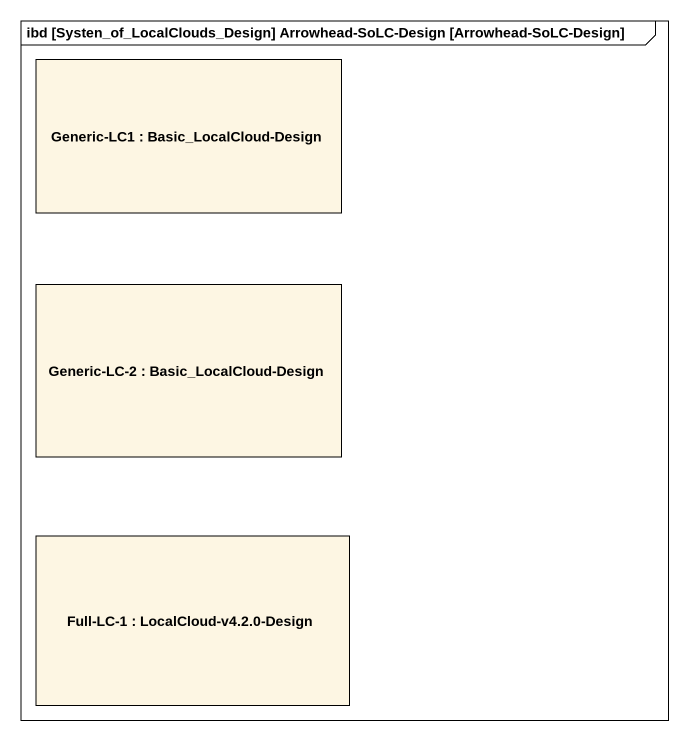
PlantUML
@startuml
mainframe ibd [Systen_of_LocalClouds_Design] Arrowhead-SoLC-Design [Arrowhead-SoLC-Design]
rectangle "Generic-LC1 : Basic_LocalCloud-Design" as Generic_LC1
rectangle "Generic-LC-2 : Basic_LocalCloud-Design" as Generic_LC_2
rectangle "Full-LC-1 : LocalCloud-v4.2.0-Design" as Full_LC_1
@enduml
